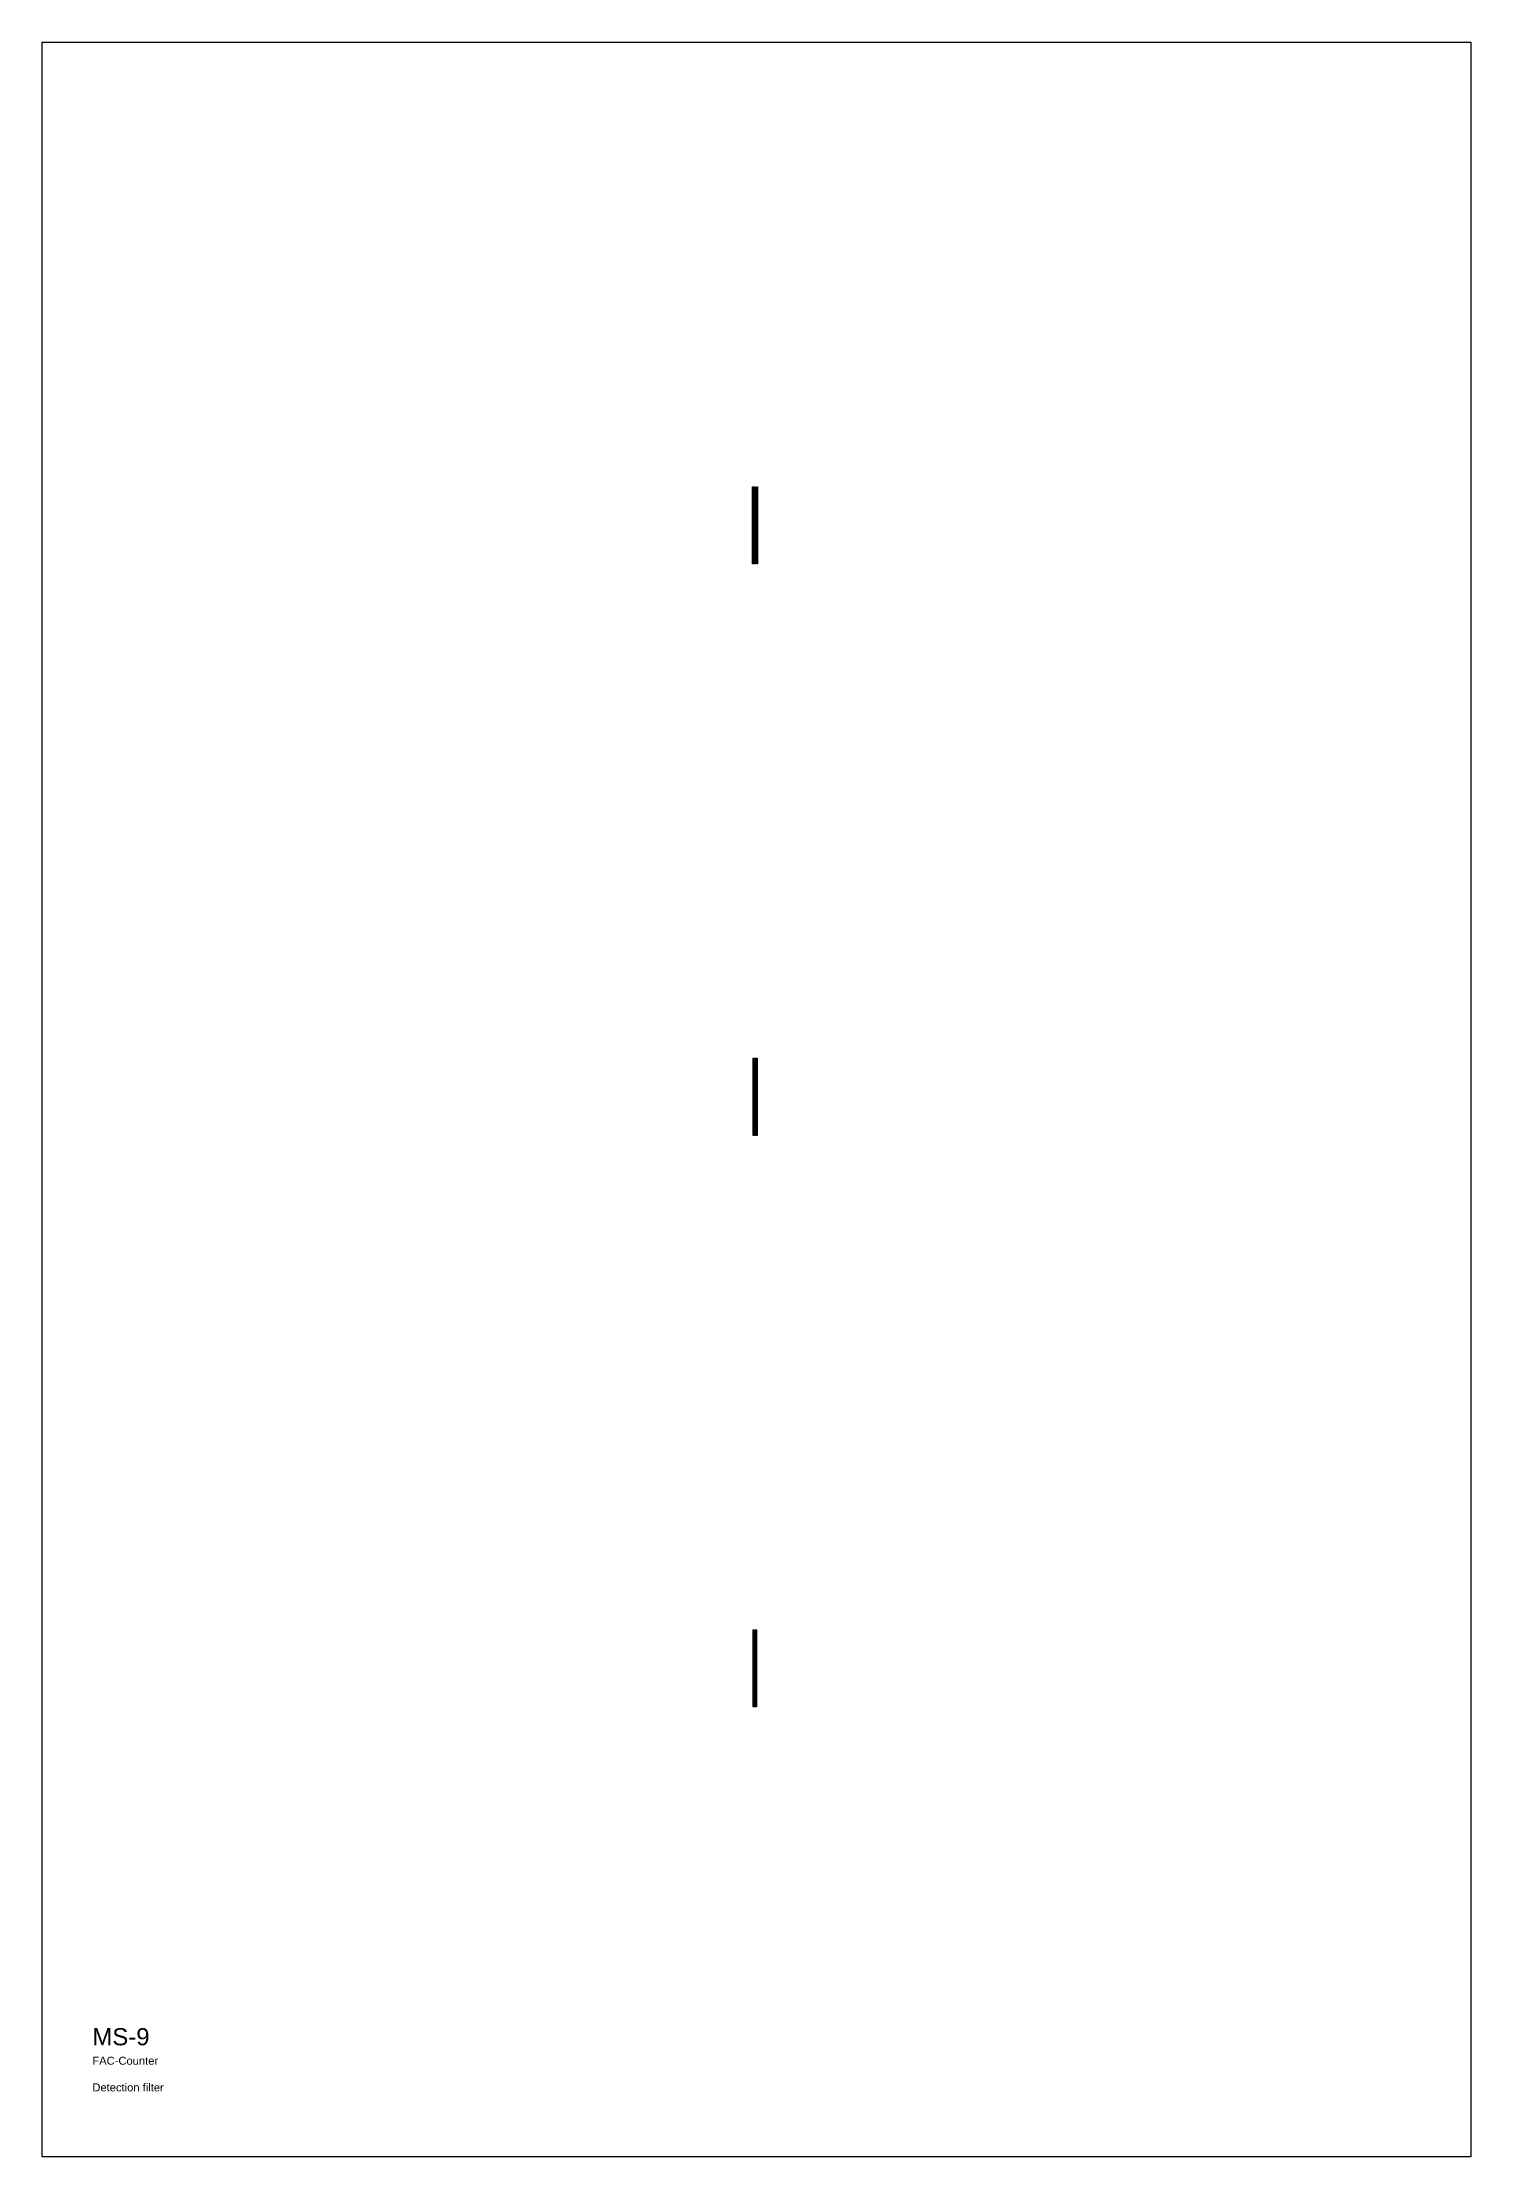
# Model space of a CAD drawing. Header units: millimetres. Extents: x -15719 to 274281, y 25504 to 323346.
# Drawn here: x 224281 to 274281, y 249346 to 323346 of the extents above; entities that cross this region are included whole.
import ezdxf

# ---------------------------------------------------------------- set-up
doc = ezdxf.new("R2010")
doc.units = ezdxf.units.MM
doc.layers.add('CLEAR', color=140, linetype='Continuous')
doc.layers.add('OPAQUE', color=10, linetype='Continuous')
doc.styles.get("Standard").update_dxf_attribs({"font": 'arial.ttf'})

msp = doc.modelspace()

# ---------------------------------------------------------------- linework, layer by layer
at = {"layer": 'CLEAR'}
for p, q in [((249141, 307790), (249171, 307790)), ((249141, 305090), (249141, 307790)), ((249171, 307790), (249171, 305090)), ((249216, 305090), (249216, 307790)), ((249216, 307790), (249246, 307790)), ((249246, 307790), (249246, 305090)), ((249291, 305090), (249291, 307790)), ((249291, 307790), (249321, 307790)), ((249321, 307790), (249321, 305090)), ((249171, 305090), (249141, 305090)), ((249246, 305090), (249216, 305090)), ((249321, 305090), (249291, 305090)), ((249161, 287790), (249191, 287790)), ((249161, 285090), (249161, 287790)), ((249191, 287790), (249191, 285090)), ((249216, 285090), (249216, 287790)), ((249216, 287790), (249246, 287790)), ((249246, 287790), (249246, 285090)), ((249271, 285090), (249271, 287790)), ((249271, 287790), (249301, 287790)), ((249301, 287790), (249301, 285090)), ((249191, 285090), (249161, 285090)), ((249246, 285090), (249216, 285090)), ((249301, 285090), (249271, 285090)), ((249161, 265090), (249161, 267790)), ((249161, 267790), (249191, 267790)), ((249191, 267790), (249191, 265090)), ((249206, 265090), (249206, 267790)), ((249206, 267790), (249236, 267790)), ((249236, 267790), (249236, 265090)), ((249251, 265090), (249251, 267790)), ((249251, 267790), (249281, 267790)), ((249281, 267790), (249281, 265090)), ((249191, 265090), (249161, 265090)), ((249236, 265090), (249206, 265090)), ((249281, 265090), (249251, 265090))]:
    msp.add_line(p, q, dxfattribs=at)
at = {"layer": 'OPAQUE'}
msp.add_lwpolyline([(224281, 323346), (274281, 323346), (274281, 249346), (224281, 249346)], close=True, dxfattribs=at)

# ---------------------------------------------------------------- texts
at = {"layer": 'CLEAR', "insert": (226034, 253845), "char_height": 280, "attachment_point": 1}
msp.add_mtext_dynamic_manual_height_columns('{\\H2.1429x;MS-9\\H0.83333x;\\P\\H0.55999x;FAC-Counter\\P\\PDetection filter}', width=4388.77, gutter_width=12.5, heights=[3225], dxfattribs=at)

doc.saveas('drawing.dxf')
